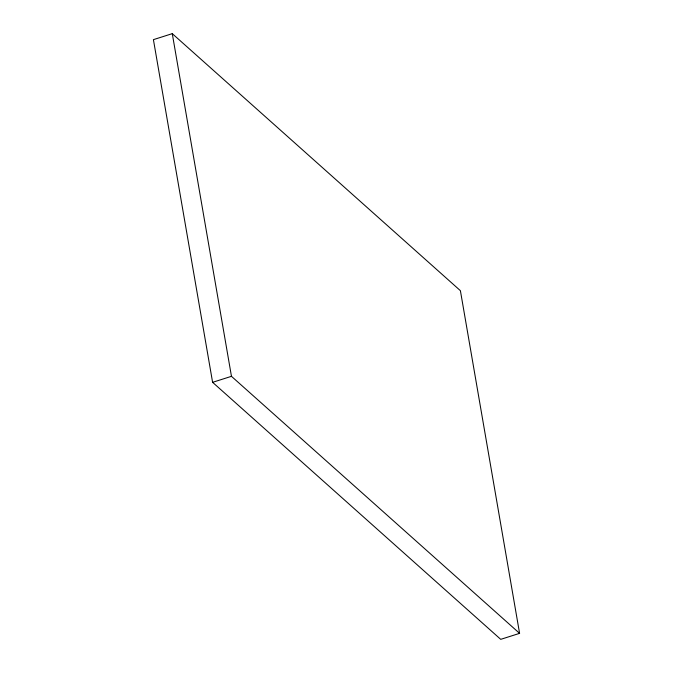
<?xml version="1.0" encoding="UTF-8"?>
<svg xmlns="http://www.w3.org/2000/svg" width="673" height="673" viewBox="0 0 673 673"><rect width="100%" height="100%" fill="white"/><g stroke="black" fill="none" stroke-linecap="round" stroke-linejoin="round"><path stroke-width="1.01" d="M172.271 33.65L153.41 39.648L212.601 382.323L500.729 639.35L519.59 633.352L460.399 290.677L172.271 33.65L231.462 376.325L519.59 633.352M212.601 382.323L231.462 376.325"/></g></svg>
